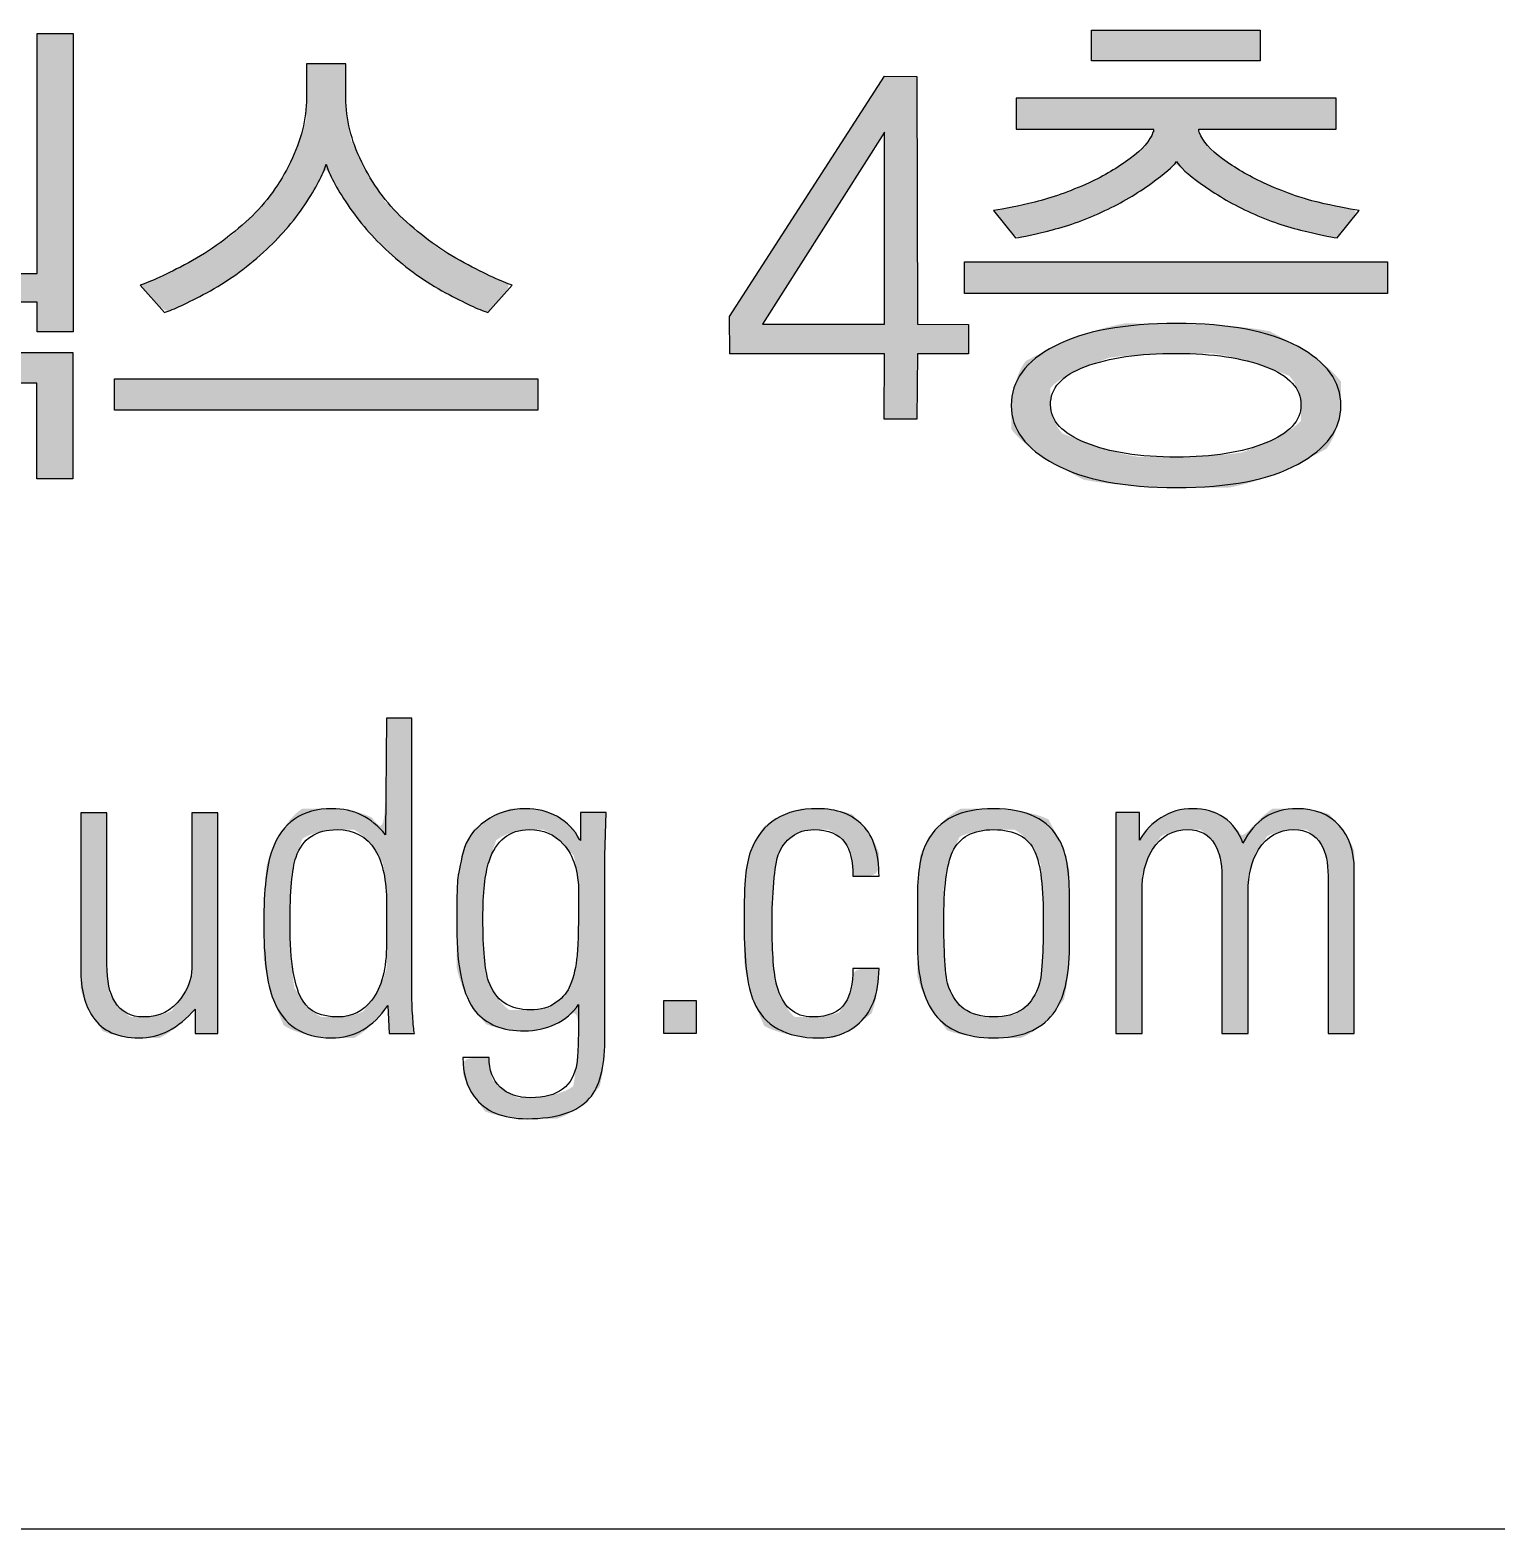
# Model space of a CAD drawing. Header units: millimetres. Extents: x 75184266 to 76346726, y -35850126 to -33679385.
# Drawn here: x 75643591 to 75648938, y -35548337 to -35542870 of the extents above; entities that cross this region are included whole.
import ezdxf

# ---------------------------------------------------------------- set-up
doc = ezdxf.new("R2010")
doc.units = ezdxf.units.MM
doc.header["$LTSCALE"] = 50
doc.header["$MEASUREMENT"] = 0
doc.layers.add('AZ-LINE', color=3, linetype='CONTINUOUS')
doc.layers.add('AZ-TEX2', color=6, linetype='CONTINUOUS')

# ---------------------------------------------------------------- blocks, each defined once
blk = doc.blocks.new('바탕폼')
at = {"layer": 'AZ-TEX2'}
h = blk.add_hatch(color=256, dxfattribs=at)
h.dxf.hatch_style = 2
edge = h.paths.add_edge_path()
edge.add_spline(control_points=[(799.966, 494.97), (799.966, 494.97), (799.966, 494.97), (800.224, 494.992), (800.482, 495.014), (800.648, 495.034), (800.726, 495.051), (800.726, 495.051), (800.726, 494.822), (800.726, 494.822), (800.611, 494.802), (800.429, 494.782), (800.18, 494.761), (799.931, 494.74), (799.685, 494.73), (799.444, 494.73), (799.444, 494.73), (799.444, 494.101), (799.444, 494.101), (799.444, 494.101), (799.184, 494.101), (799.184, 494.101), (799.184, 494.101), (799.184, 494.726), (799.184, 494.726), (799.184, 494.726), (798.381, 494.726), (798.381, 494.726), (798.381, 494.726), (798.381, 494.948), (798.381, 494.948), (798.381, 494.948), (799.567, 494.952), (799.567, 494.952), (799.747, 494.956), (799.966, 494.97)], knot_values=[0, 0, 0, 0, 0.00005, 0.0001, 1, 1, 1, 2, 2, 2, 3, 3, 3, 4, 4, 4, 5, 5, 5, 6, 6, 6, 7, 7, 7, 8, 8, 8, 9, 9, 9, 10, 10, 10, 11, 11, 11, 11], degree=3, periodic=0)
edge = h.paths.add_edge_path()
edge.add_spline(control_points=[(800.228, 495.453), (800.228, 495.453), (800.228, 495.453), (800.083, 495.339), (799.938, 495.226), (799.738, 495.17), (799.483, 495.17), (799.228, 495.17), (799.028, 495.226), (798.883, 495.339), (798.737, 495.453), (798.665, 495.584), (798.665, 495.735), (798.665, 495.88), (798.737, 496.011), (798.883, 496.127), (799.028, 496.242), (799.228, 496.3), (799.483, 496.3), (799.738, 496.3), (799.938, 496.243), (800.083, 496.129), (800.228, 496.014), (800.301, 495.883), (800.301, 495.735), (800.301, 495.584), (800.228, 495.453)], knot_values=[0, 0, 0, 0, 0.00005, 0.0001, 1, 1, 1, 2, 2, 2, 3, 3, 3, 4, 4, 4, 5, 5, 5, 6, 6, 6, 7, 7, 7, 8, 8, 8, 8], degree=3, periodic=0)
h.paths.add_polyline_path([(800.845, 493.022), (800.845, 493.721), (798.865, 493.721), (798.865, 493.946), (801.108, 493.946), (801.108, 493.022)])
edge = h.paths.add_edge_path()
edge.add_spline(control_points=[(798.964, 495.582), (798.964, 495.582), (798.964, 495.582), (799.056, 495.506), (799.149, 495.43), (799.291, 495.391), (799.483, 495.391), (799.672, 495.391), (799.813, 495.43), (799.906, 495.506), (799.999, 495.582), (800.045, 495.659), (800.045, 495.735), (800.045, 495.811), (800, 495.889), (799.91, 495.966), (799.82, 496.043), (799.677, 496.082), (799.483, 496.082), (799.291, 496.082), (799.149, 496.043), (799.056, 495.966), (798.964, 495.889), (798.918, 495.811), (798.918, 495.735), (798.918, 495.659), (798.964, 495.582)], knot_values=[0, 0, 0, 0, 0.00005, 0.0001, 1, 1, 1, 2, 2, 2, 3, 3, 3, 4, 4, 4, 5, 5, 5, 6, 6, 6, 7, 7, 7, 8, 8, 8, 8], degree=3, periodic=0)
h.paths.add_polyline_path([(800.849, 494.097), (800.849, 494.312), (800.02, 494.312), (800.02, 494.523), (800.849, 494.523), (800.849, 496.275), (801.112, 496.275), (801.112, 494.097)])
h = blk.add_hatch(color=256, dxfattribs=at)
h.dxf.hatch_style = 2
h.paths.add_polyline_path([(807.622, 494.375), (807.622, 494.608), (810.711, 494.608), (810.711, 494.375)])
edge = h.paths.add_edge_path()
edge.add_spline(control_points=[(808.977, 495.492), (808.977, 495.492), (808.977, 495.492), (808.998, 495.554), (809.001, 495.554), (809.001, 495.558), (809.001, 495.565), (809.001, 495.573), (809.002, 495.576), (809.005, 495.576), (809.005, 495.576), (807.998, 495.576), (807.998, 495.576), (807.998, 495.576), (807.998, 495.802), (807.998, 495.802), (807.998, 495.802), (810.336, 495.802), (810.336, 495.802), (810.336, 495.802), (810.336, 495.576), (810.336, 495.576), (810.336, 495.576), (809.332, 495.576), (809.332, 495.576), (809.332, 495.573), (809.333, 495.569), (809.333, 495.563), (809.334, 495.557), (809.336, 495.553), (809.339, 495.55), (809.36, 495.489), (809.415, 495.425), (809.506, 495.36), (809.596, 495.294), (809.695, 495.236), (809.806, 495.184), (809.95, 495.118), (810.084, 495.07), (810.204, 495.042), (810.325, 495.014), (810.424, 494.993), (810.504, 494.981), (810.504, 494.981), (810.343, 494.782), (810.343, 494.782), (810.291, 494.789), (810.202, 494.808), (810.076, 494.839), (809.95, 494.869), (809.821, 494.916), (809.69, 494.977), (809.566, 495.036), (809.453, 495.102), (809.353, 495.175), (809.252, 495.248), (809.191, 495.302), (809.17, 495.339), (809.146, 495.305), (809.084, 495.251), (808.984, 495.179), (808.883, 495.106), (808.771, 495.04), (808.647, 494.981), (808.518, 494.919), (808.39, 494.873), (808.263, 494.841), (808.135, 494.809), (808.046, 494.789), (807.994, 494.782), (807.994, 494.782), (807.833, 494.981), (807.833, 494.981), (807.914, 494.993), (808.016, 495.014), (808.136, 495.044), (808.256, 495.073), (808.388, 495.12), (808.531, 495.184), (808.641, 495.236), (808.741, 495.295), (808.831, 495.362), (808.921, 495.428), (808.977, 495.492)], knot_values=[0, 0, 0, 0, 0.00005, 0.0001, 1, 1, 1, 2, 2, 2, 3, 3, 3, 4, 4, 4, 5, 5, 5, 6, 6, 6, 7, 7, 7, 8, 8, 8, 9, 9, 9, 10, 10, 10, 11, 11, 11, 12, 12, 12, 13, 13, 13, 14, 14, 14, 15, 15, 15, 16, 16, 16, 17, 17, 17, 18, 18, 18, 19, 19, 19, 20, 20, 20, 21, 21, 21, 22, 22, 22, 23, 23, 23, 24, 24, 24, 25, 25, 25, 26, 26, 26, 27, 27, 27, 27], degree=3, periodic=0)
edge = h.paths.add_edge_path()
edge.add_spline(control_points=[(808.492, 493.016), (808.492, 493.016), (808.492, 493.016), (808.28, 493.13), (808.068, 493.243), (807.963, 493.386), (807.963, 493.558), (807.963, 493.738), (808.068, 493.883), (808.28, 493.992), (808.492, 494.102), (808.789, 494.157), (809.17, 494.157), (809.554, 494.157), (809.85, 494.101), (810.058, 493.988), (810.266, 493.876), (810.371, 493.733), (810.371, 493.558), (810.371, 493.386), (810.266, 493.243), (810.058, 493.13), (809.85, 493.016), (809.554, 492.959), (809.17, 492.959), (808.789, 492.959), (808.492, 493.016)], knot_values=[0, 0, 0, 0, 0.00005, 0.0001, 1, 1, 1, 2, 2, 2, 3, 3, 3, 4, 4, 4, 5, 5, 5, 6, 6, 6, 7, 7, 7, 8, 8, 8, 8], degree=3, periodic=0)
edge = h.paths.add_edge_path()
edge.add_spline(control_points=[(808.677, 493.907), (808.677, 493.907), (808.677, 493.907), (808.505, 493.843), (808.332, 493.778), (808.248, 493.685), (808.25, 493.562), (808.25, 493.446), (808.336, 493.354), (808.508, 493.285), (808.68, 493.216), (808.901, 493.181), (809.17, 493.181), (809.435, 493.181), (809.652, 493.216), (809.823, 493.285), (809.994, 493.354), (810.079, 493.446), (810.079, 493.562), (810.079, 493.683), (809.994, 493.775), (809.823, 493.841), (809.652, 493.906), (809.435, 493.939), (809.17, 493.939), (808.898, 493.939), (808.677, 493.907)], knot_values=[0, 0, 0, 0, 0.00005, 0.0001, 1, 1, 1, 2, 2, 2, 3, 3, 3, 4, 4, 4, 5, 5, 5, 6, 6, 6, 7, 7, 7, 8, 8, 8, 8], degree=3, periodic=0)
h.paths.add_polyline_path([(808.549, 496.075), (808.549, 496.3), (809.781, 496.3), (809.781, 496.075)])
h = blk.add_hatch(color=256, dxfattribs=at)
h.dxf.hatch_style = 2
h.paths.add_polyline_path([(801.414, 493.525), (801.414, 493.754), (804.504, 493.754), (804.504, 493.525)])
edge = h.paths.add_edge_path()
edge.add_spline(control_points=[(802.231, 494.459), (802.231, 494.459), (802.231, 494.459), (802.088, 494.382), (801.945, 494.306), (801.843, 494.258), (801.779, 494.238), (801.779, 494.238), (801.6, 494.438), (801.6, 494.438), (801.675, 494.46), (801.792, 494.514), (801.953, 494.6), (802.114, 494.687), (802.261, 494.794), (802.397, 494.922), (802.522, 495.04), (802.622, 495.178), (802.699, 495.336), (802.777, 495.494), (802.815, 495.65), (802.815, 495.805), (802.815, 495.805), (802.815, 496.053), (802.815, 496.053), (802.815, 496.053), (803.103, 496.053), (803.103, 496.053), (803.103, 496.053), (803.103, 495.805), (803.103, 495.805), (803.103, 495.65), (803.141, 495.494), (803.219, 495.336), (803.296, 495.178), (803.396, 495.04), (803.521, 494.922), (803.657, 494.794), (803.805, 494.687), (803.967, 494.6), (804.128, 494.514), (804.245, 494.46), (804.318, 494.438), (804.318, 494.438), (804.139, 494.238), (804.139, 494.238), (804.075, 494.258), (803.973, 494.306), (803.83, 494.382), (803.687, 494.459), (803.549, 494.557), (803.416, 494.678), (803.301, 494.784), (803.201, 494.899), (803.117, 495.023), (803.033, 495.148), (802.98, 495.247), (802.959, 495.321), (802.938, 495.247), (802.886, 495.148), (802.803, 495.023), (802.719, 494.899), (802.619, 494.784), (802.502, 494.678), (802.369, 494.557), (802.231, 494.459)], knot_values=[0, 0, 0, 0, 0.00005, 0.0001, 1, 1, 1, 2, 2, 2, 3, 3, 3, 4, 4, 4, 5, 5, 5, 6, 6, 6, 7, 7, 7, 8, 8, 8, 9, 9, 9, 10, 10, 10, 11, 11, 11, 12, 12, 12, 13, 13, 13, 14, 14, 14, 15, 15, 15, 16, 16, 16, 17, 17, 17, 18, 18, 18, 19, 19, 19, 20, 20, 20, 21, 21, 21, 21], degree=3, periodic=0)
h = blk.add_hatch(color=256, dxfattribs=at)
h.dxf.hatch_style = 2
h.paths.add_polyline_path([(807.278, 493.935), (807.274, 493.458), (807.035, 493.458), (807.038, 493.935), (805.908, 493.935), (805.905, 494.209), (807.038, 495.964), (807.274, 495.96), (807.278, 494.153), (807.65, 494.15), (807.65, 493.935)])
h.paths.add_polyline_path([(807.038, 495.554), (806.147, 494.153), (807.038, 494.153)])
h = blk.add_hatch(color=256, dxfattribs=at)
h.dxf.hatch_style = 2
edge = h.paths.add_edge_path()
edge.add_spline(control_points=[(803.599, 488.999), (803.599, 488.999), (803.599, 488.999), (803.604, 488.972), (803.604, 488.972), (803.419, 488.972), (803.419, 488.972), (803.419, 488.972), (803.409, 489.176), (803.409, 489.176), (803.303, 489.018), (803.165, 488.94), (802.995, 488.94), (802.788, 488.94), (802.648, 489.032), (802.574, 489.217), (802.527, 489.334), (802.503, 489.522), (802.503, 489.779), (802.503, 490.023), (802.524, 490.201), (802.564, 490.312), (802.637, 490.513), (802.783, 490.614), (803.001, 490.614), (803.16, 490.614), (803.29, 490.551), (803.393, 490.423), (803.393, 490.423), (803.4, 491.275), (803.4, 491.275), (803.4, 491.275), (803.585, 491.275), (803.585, 491.275), (803.585, 491.275), (803.585, 489.291), (803.585, 489.291), (803.585, 489.221), (803.587, 489.157), (803.591, 489.099), (803.595, 489.042), (803.599, 488.999)], knot_values=[0, 0, 0, 0, 0.00005, 0.0001, 1, 1, 1, 2, 2, 2, 3, 3, 3, 4, 4, 4, 5, 5, 5, 6, 6, 6, 7, 7, 7, 8, 8, 8, 9, 9, 9, 10, 10, 10, 11, 11, 11, 12, 12, 12, 13, 13, 13, 13], degree=3, periodic=0)
edge = h.paths.add_edge_path()
edge.add_spline(control_points=[(803.372, 490.222), (803.372, 490.222), (803.372, 490.222), (803.317, 490.312), (803.255, 490.411), (803.162, 490.461), (803.039, 490.461), (802.886, 490.461), (802.786, 490.395), (802.739, 490.26), (802.71, 490.173), (802.695, 490.011), (802.695, 489.772), (802.695, 489.494), (802.727, 489.305), (802.79, 489.208), (802.839, 489.131), (802.924, 489.093), (803.045, 489.093), (803.148, 489.093), (803.229, 489.133), (803.291, 489.214), (803.364, 489.307), (803.4, 489.447), (803.4, 489.632), (803.4, 489.632), (803.4, 489.919), (803.4, 489.919), (803.4, 490.091), (803.372, 490.222)], knot_values=[0, 0, 0, 0, 0.00005, 0.0001, 1, 1, 1, 2, 2, 2, 3, 3, 3, 4, 4, 4, 5, 5, 5, 6, 6, 6, 7, 7, 7, 8, 8, 8, 9, 9, 9, 9], degree=3, periodic=0)
h = blk.add_hatch(color=256, dxfattribs=at)
h.dxf.hatch_style = 2
edge = h.paths.add_edge_path()
edge.add_spline(control_points=[(802.168, 490.583), (802.168, 490.583), (802.168, 490.583), (802.168, 490.583), (802.168, 490.583), (802.168, 488.972), (802.168, 488.972), (802.168, 488.972), (802.002, 488.972), (802.002, 488.972), (802.002, 488.972), (802.002, 489.15), (802.002, 489.15), (801.881, 489.01), (801.744, 488.94), (801.591, 488.94), (801.438, 488.94), (801.326, 488.991), (801.256, 489.093), (801.196, 489.178), (801.167, 489.295), (801.167, 489.444), (801.167, 489.444), (801.167, 490.583), (801.167, 490.583), (801.167, 490.583), (801.358, 490.583), (801.358, 490.583), (801.358, 490.583), (801.358, 489.476), (801.358, 489.476), (801.358, 489.356), (801.377, 489.266), (801.415, 489.205), (801.462, 489.13), (801.532, 489.093), (801.626, 489.093), (801.741, 489.093), (801.831, 489.138), (801.897, 489.227), (801.95, 489.299), (801.977, 489.372), (801.977, 489.447), (801.977, 489.447), (801.977, 490.583), (801.977, 490.583), (801.977, 490.583), (802.168, 490.583)], knot_values=[0, 0, 0, 0, 0.00005, 0.0001, 1, 1, 1, 2, 2, 2, 3, 3, 3, 4, 4, 4, 5, 5, 5, 6, 6, 6, 7, 7, 7, 8, 8, 8, 9, 9, 9, 10, 10, 10, 11, 11, 11, 12, 12, 12, 13, 13, 13, 14, 14, 14, 15, 15, 15, 15], degree=3, periodic=0)
h = blk.add_hatch(color=256, dxfattribs=at)
h.dxf.hatch_style = 2
edge = h.paths.add_edge_path()
edge.add_spline(control_points=[(804.176, 488.633), (804.176, 488.633), (804.176, 488.633), (804.23, 488.581), (804.285, 488.529), (804.358, 488.503), (804.452, 488.503), (804.652, 488.503), (804.764, 488.587), (804.79, 488.755), (804.798, 488.812), (804.803, 488.956), (804.803, 489.185), (804.761, 489.122), (804.704, 489.073), (804.632, 489.04), (804.561, 489.007), (804.486, 488.991), (804.407, 488.991), (804.248, 488.991), (804.129, 489.039), (804.05, 489.134), (803.959, 489.245), (803.913, 489.449), (803.913, 489.747), (803.913, 489.932), (803.915, 490.047), (803.919, 490.091), (803.924, 490.136), (803.937, 490.204), (803.959, 490.296), (803.982, 490.387), (804.036, 490.463), (804.122, 490.523), (804.208, 490.584), (804.305, 490.614), (804.414, 490.614), (804.499, 490.614), (804.577, 490.595), (804.648, 490.556), (804.719, 490.516), (804.773, 490.46), (804.81, 490.388), (804.81, 490.388), (804.816, 490.382), (804.816, 490.382), (804.816, 490.382), (804.816, 490.586), (804.816, 490.586), (804.816, 490.586), (805.004, 490.586), (805.004, 490.586), (805.004, 490.586), (804.994, 490.27), (804.994, 490.27), (804.994, 490.27), (804.994, 488.914), (804.994, 488.914), (804.994, 488.723), (804.957, 488.585), (804.883, 488.499), (804.795, 488.4), (804.644, 488.35), (804.426, 488.35), (804.248, 488.35), (804.119, 488.404), (804.041, 488.512), (803.985, 488.587), (803.958, 488.681), (803.958, 488.796), (803.958, 488.796), (804.149, 488.796), (804.149, 488.796), (804.149, 488.705), (804.176, 488.633)], knot_values=[0, 0, 0, 0, 0.00005, 0.0001, 1, 1, 1, 2, 2, 2, 3, 3, 3, 4, 4, 4, 5, 5, 5, 6, 6, 6, 7, 7, 7, 8, 8, 8, 9, 9, 9, 10, 10, 10, 11, 11, 11, 12, 12, 12, 13, 13, 13, 14, 14, 14, 15, 15, 15, 16, 16, 16, 17, 17, 17, 18, 18, 18, 19, 19, 19, 20, 20, 20, 21, 21, 21, 22, 22, 22, 23, 23, 23, 24, 24, 24, 24], degree=3, periodic=0)
edge = h.paths.add_edge_path()
edge.add_spline(control_points=[(804.725, 489.279), (804.725, 489.279), (804.725, 489.279), (804.742, 489.326), (804.768, 489.39), (804.784, 489.461), (804.792, 489.541), (804.799, 489.621), (804.803, 489.772), (804.803, 489.996), (804.803, 490.153), (804.766, 490.273), (804.691, 490.356), (804.628, 490.426), (804.545, 490.461), (804.442, 490.461), (804.298, 490.461), (804.2, 490.383), (804.149, 490.229), (804.119, 490.137), (804.104, 489.999), (804.104, 489.814), (804.104, 489.588), (804.118, 489.435), (804.146, 489.354), (804.195, 489.214), (804.297, 489.144), (804.452, 489.144), (804.527, 489.144), (804.589, 489.162), (804.64, 489.2), (804.691, 489.237), (804.725, 489.279)], knot_values=[0, 0, 0, 0, 0.00005, 0.0001, 1, 1, 1, 2, 2, 2, 3, 3, 3, 4, 4, 4, 5, 5, 5, 6, 6, 6, 7, 7, 7, 8, 8, 8, 9, 9, 9, 10, 10, 10, 10], degree=3, periodic=0)
h = blk.add_hatch(color=256, dxfattribs=at)
h.dxf.hatch_style = 2
edge = h.paths.add_edge_path()
edge.add_spline(control_points=[(806.228, 489.408), (806.228, 489.408), (806.228, 489.408), (806.251, 489.322), (806.293, 489.169), (806.381, 489.093), (806.512, 489.093), (806.627, 489.093), (806.707, 489.127), (806.751, 489.195), (806.788, 489.25), (806.806, 489.334), (806.806, 489.447), (806.806, 489.447), (806.997, 489.447), (806.997, 489.447), (806.997, 489.258), (806.943, 489.119), (806.834, 489.032), (806.758, 488.971), (806.665, 488.94), (806.557, 488.94), (806.317, 488.94), (806.158, 489.028), (806.082, 489.205), (806.035, 489.313), (806.012, 489.501), (806.012, 489.769), (806.012, 489.937), (806.015, 490.054), (806.021, 490.12), (806.028, 490.186), (806.04, 490.247), (806.059, 490.302), (806.1, 490.41), (806.162, 490.489), (806.245, 490.539), (806.328, 490.59), (806.429, 490.614), (806.546, 490.614), (806.689, 490.614), (806.8, 490.573), (806.879, 490.492), (806.958, 490.41), (806.997, 490.286), (806.997, 490.12), (806.997, 490.12), (806.806, 490.12), (806.806, 490.12), (806.806, 490.23), (806.787, 490.312), (806.748, 490.366), (806.703, 490.429), (806.627, 490.461), (806.521, 490.461), (806.461, 490.461), (806.408, 490.445), (806.362, 490.412), (806.316, 490.379), (806.282, 490.334), (806.261, 490.276), (806.248, 490.24), (806.237, 490.173), (806.228, 490.075), (806.22, 489.977), (806.216, 489.875), (806.216, 489.769), (806.216, 489.556), (806.228, 489.408)], knot_values=[0, 0, 0, 0, 0.00005, 0.0001, 1, 1, 1, 2, 2, 2, 3, 3, 3, 4, 4, 4, 5, 5, 5, 6, 6, 6, 7, 7, 7, 8, 8, 8, 9, 9, 9, 10, 10, 10, 11, 11, 11, 12, 12, 12, 13, 13, 13, 14, 14, 14, 15, 15, 15, 16, 16, 16, 17, 17, 17, 18, 18, 18, 19, 19, 19, 20, 20, 20, 21, 21, 21, 22, 22, 22, 22], degree=3, periodic=0)
h = blk.add_hatch(color=256, dxfattribs=at)
h.dxf.hatch_style = 2
edge = h.paths.add_edge_path()
edge.add_spline(control_points=[(808.235, 490.536), (808.235, 490.536), (808.235, 490.536), (808.318, 490.378), (808.365, 490.291), (808.388, 490.16), (808.388, 489.986), (808.388, 489.986), (808.388, 489.603), (808.388, 489.603), (808.388, 489.384), (808.348, 489.221), (808.268, 489.115), (808.178, 488.998), (808.033, 488.94), (807.834, 488.94), (807.635, 488.94), (807.494, 488.996), (807.408, 489.109), (807.322, 489.221), (807.278, 489.386), (807.278, 489.603), (807.278, 489.603), (807.278, 489.986), (807.278, 489.986), (807.278, 490.158), (807.302, 490.288), (807.349, 490.375), (807.434, 490.535), (807.595, 490.614), (807.834, 490.614), (808.074, 490.614), (808.235, 490.536)], knot_values=[0, 0, 0, 0, 0.00005, 0.0001, 1, 1, 1, 2, 2, 2, 3, 3, 3, 4, 4, 4, 5, 5, 5, 6, 6, 6, 7, 7, 7, 8, 8, 8, 9, 9, 9, 10, 10, 10, 10], degree=3, periodic=0)
edge = h.paths.add_edge_path()
edge.add_spline(control_points=[(807.493, 489.343), (807.493, 489.343), (807.493, 489.343), (807.508, 489.307), (807.538, 489.234), (807.574, 489.183), (807.617, 489.153), (807.674, 489.113), (807.746, 489.093), (807.834, 489.093), (807.921, 489.093), (807.992, 489.112), (808.047, 489.15), (808.09, 489.18), (808.127, 489.232), (808.159, 489.307), (808.174, 489.343), (808.184, 489.407), (808.189, 489.499), (808.194, 489.592), (808.197, 489.685), (808.197, 489.779), (808.197, 490.038), (808.177, 490.211), (808.136, 490.299), (808.087, 490.407), (807.986, 490.461), (807.834, 490.461), (807.684, 490.461), (807.585, 490.407), (807.534, 490.299), (807.491, 490.207), (807.47, 490.034), (807.47, 489.779), (807.47, 489.694), (807.473, 489.603), (807.478, 489.506), (807.483, 489.409), (807.493, 489.343)], knot_values=[0, 0, 0, 0, 0.00005, 0.0001, 1, 1, 1, 2, 2, 2, 3, 3, 3, 4, 4, 4, 5, 5, 5, 6, 6, 6, 7, 7, 7, 8, 8, 8, 9, 9, 9, 10, 10, 10, 11, 11, 11, 12, 12, 12, 12], degree=3, periodic=0)
h = blk.add_hatch(color=256, dxfattribs=at)
h.dxf.hatch_style = 2
edge = h.paths.add_edge_path()
edge.add_spline(control_points=[(810.468, 490.303), (810.468, 490.303), (810.468, 490.303), (810.468, 490.171), (810.468, 490.171), (810.468, 488.972), (810.468, 488.972), (810.468, 488.972), (810.277, 488.972), (810.277, 488.972), (810.277, 488.972), (810.277, 490.123), (810.277, 490.123), (810.277, 490.219), (810.26, 490.296), (810.226, 490.353), (810.183, 490.425), (810.117, 490.461), (810.028, 490.461), (809.917, 490.461), (809.831, 490.412), (809.769, 490.315), (809.718, 490.232), (809.693, 490.13), (809.693, 490.008), (809.693, 490.008), (809.693, 488.972), (809.693, 488.972), (809.693, 488.972), (809.502, 488.972), (809.502, 488.972), (809.502, 488.972), (809.502, 490.123), (809.502, 490.123), (809.502, 490.219), (809.484, 490.296), (809.45, 490.353), (809.408, 490.425), (809.342, 490.461), (809.253, 490.461), (809.142, 490.461), (809.056, 490.412), (808.994, 490.315), (808.943, 490.232), (808.918, 490.13), (808.918, 490.008), (808.918, 490.008), (808.918, 488.972), (808.918, 488.972), (808.918, 488.972), (808.727, 488.972), (808.727, 488.972), (808.727, 488.972), (808.727, 490.586), (808.727, 490.586), (808.727, 490.586), (808.899, 490.586), (808.899, 490.586), (808.899, 490.586), (808.899, 490.385), (808.899, 490.385), (808.943, 490.455), (808.995, 490.509), (809.055, 490.547), (809.125, 490.592), (809.203, 490.614), (809.288, 490.614), (809.375, 490.614), (809.451, 490.593), (809.516, 490.549), (809.581, 490.505), (809.627, 490.443), (809.655, 490.362), (809.74, 490.53), (809.871, 490.614), (810.05, 490.614), (810.182, 490.614), (810.285, 490.573), (810.358, 490.492), (810.431, 490.41), (810.468, 490.303)], knot_values=[0, 0, 0, 0, 0.00005, 0.0001, 1, 1, 1, 2, 2, 2, 3, 3, 3, 4, 4, 4, 5, 5, 5, 6, 6, 6, 7, 7, 7, 8, 8, 8, 9, 9, 9, 10, 10, 10, 11, 11, 11, 12, 12, 12, 13, 13, 13, 14, 14, 14, 15, 15, 15, 16, 16, 16, 17, 17, 17, 18, 18, 18, 19, 19, 19, 20, 20, 20, 21, 21, 21, 22, 22, 22, 23, 23, 23, 24, 24, 24, 25, 25, 25, 26, 26, 26, 26], degree=3, periodic=0)
h = blk.add_hatch(color=256, dxfattribs=at)
h.dxf.hatch_style = 2
h.paths.add_polyline_path([(805.425, 488.972), (805.425, 489.214), (805.661, 489.214), (805.661, 488.972)])
at = {"layer": 'AZ-LINE'}
blk.add_line((741, 485.354), (821, 485.354), dxfattribs=at)
at = {"layer": 'AZ-TEX2'}
for points in [[(800.849, 494.097), (800.849, 494.312), (800.02, 494.312), (800.02, 494.523), (800.849, 494.523), (800.849, 496.275), (801.112, 496.275), (801.112, 494.097), (800.849, 494.097)], [(808.549, 496.075), (808.549, 496.3), (809.781, 496.3), (809.781, 496.075), (808.549, 496.075)], [(807.278, 493.935), (807.274, 493.458), (807.035, 493.458), (807.038, 493.935), (805.908, 493.935), (805.905, 494.209), (807.038, 495.964), (807.274, 495.96), (807.278, 494.153), (807.65, 494.15), (807.65, 493.935), (807.278, 493.935)], [(807.038, 495.554), (806.147, 494.153), (807.038, 494.153), (807.038, 495.554)], [(807.622, 494.375), (807.622, 494.608), (810.711, 494.608), (810.711, 494.375), (807.622, 494.375)], [(800.845, 493.022), (800.845, 493.721), (798.865, 493.721), (798.865, 493.946), (801.108, 493.946), (801.108, 493.022), (800.845, 493.022)], [(801.414, 493.525), (801.414, 493.754), (804.504, 493.754), (804.504, 493.525), (801.414, 493.525)], [(805.425, 488.972), (805.425, 489.214), (805.661, 489.214), (805.661, 488.972), (805.425, 488.972)]]:
    blk.add_lwpolyline(points, dxfattribs=at)
for points, knots in [([(804.139, 494.238), (804.075, 494.258), (803.973, 494.306), (803.83, 494.382), (803.687, 494.459), (803.549, 494.557), (803.416, 494.678), (803.301, 494.784), (803.201, 494.899), (803.117, 495.023), (803.033, 495.148), (802.98, 495.247), (802.959, 495.321), (802.938, 495.247), (802.886, 495.148), (802.803, 495.023), (802.719, 494.899), (802.619, 494.784), (802.502, 494.678), (802.369, 494.557), (802.231, 494.459), (802.088, 494.382), (801.945, 494.306), (801.843, 494.258), (801.779, 494.238), (801.779, 494.238), (801.6, 494.438), (801.6, 494.438), (801.675, 494.46), (801.792, 494.514), (801.953, 494.6), (802.114, 494.687), (802.261, 494.794), (802.397, 494.922), (802.522, 495.04), (802.622, 495.178), (802.699, 495.336), (802.777, 495.494), (802.815, 495.65), (802.815, 495.805), (802.815, 495.805), (802.815, 496.053), (802.815, 496.053), (802.815, 496.053), (803.103, 496.053), (803.103, 496.053), (803.103, 496.053), (803.103, 495.805), (803.103, 495.805), (803.103, 495.65), (803.141, 495.494), (803.219, 495.336), (803.296, 495.178), (803.396, 495.04), (803.521, 494.922), (803.657, 494.794), (803.805, 494.687), (803.967, 494.6), (804.128, 494.514), (804.245, 494.46), (804.318, 494.438), (804.318, 494.438), (804.139, 494.238), (804.139, 494.238)], [0, 0, 0, 0, 1, 1, 1, 2, 2, 2, 3, 3, 3, 4, 4, 4, 5, 5, 5, 6, 6, 6, 7, 7, 7, 8, 8, 8, 9, 9, 9, 10, 10, 10, 11, 11, 11, 12, 12, 12, 13, 13, 13, 14, 14, 14, 15, 15, 15, 16, 16, 16, 17, 17, 17, 18, 18, 18, 19, 19, 19, 20, 20, 20, 21, 21, 21, 21]), ([(810.343, 494.782), (810.291, 494.789), (810.202, 494.808), (810.076, 494.839), (809.95, 494.869), (809.821, 494.916), (809.69, 494.977), (809.566, 495.036), (809.453, 495.102), (809.353, 495.175), (809.252, 495.248), (809.191, 495.302), (809.17, 495.339), (809.146, 495.305), (809.084, 495.251), (808.984, 495.179), (808.883, 495.106), (808.771, 495.04), (808.647, 494.981), (808.518, 494.919), (808.39, 494.873), (808.263, 494.841), (808.135, 494.809), (808.046, 494.789), (807.994, 494.782), (807.994, 494.782), (807.833, 494.981), (807.833, 494.981), (807.914, 494.993), (808.016, 495.014), (808.136, 495.044), (808.256, 495.073), (808.388, 495.12), (808.531, 495.184), (808.641, 495.236), (808.741, 495.295), (808.831, 495.362), (808.921, 495.428), (808.977, 495.492), (808.998, 495.554), (809.001, 495.554), (809.001, 495.558), (809.001, 495.565), (809.001, 495.573), (809.002, 495.576), (809.005, 495.576), (809.005, 495.576), (807.998, 495.576), (807.998, 495.576), (807.998, 495.576), (807.998, 495.802), (807.998, 495.802), (807.998, 495.802), (810.336, 495.802), (810.336, 495.802), (810.336, 495.802), (810.336, 495.576), (810.336, 495.576), (810.336, 495.576), (809.332, 495.576), (809.332, 495.576), (809.332, 495.573), (809.333, 495.569), (809.333, 495.563), (809.334, 495.557), (809.336, 495.553), (809.339, 495.55), (809.36, 495.489), (809.415, 495.425), (809.506, 495.36), (809.596, 495.294), (809.695, 495.236), (809.806, 495.184), (809.95, 495.118), (810.084, 495.07), (810.204, 495.042), (810.325, 495.014), (810.424, 494.993), (810.504, 494.981), (810.504, 494.981), (810.343, 494.782), (810.343, 494.782)], [0, 0, 0, 0, 1, 1, 1, 2, 2, 2, 3, 3, 3, 4, 4, 4, 5, 5, 5, 6, 6, 6, 7, 7, 7, 8, 8, 8, 9, 9, 9, 10, 10, 10, 11, 11, 11, 12, 12, 12, 13, 13, 13, 14, 14, 14, 15, 15, 15, 16, 16, 16, 17, 17, 17, 18, 18, 18, 19, 19, 19, 20, 20, 20, 21, 21, 21, 22, 22, 22, 23, 23, 23, 24, 24, 24, 25, 25, 25, 26, 26, 26, 27, 27, 27, 27]), ([(810.058, 493.13), (809.85, 493.016), (809.554, 492.959), (809.17, 492.959), (808.789, 492.959), (808.492, 493.016), (808.28, 493.13), (808.068, 493.243), (807.963, 493.386), (807.963, 493.558), (807.963, 493.738), (808.068, 493.883), (808.28, 493.992), (808.492, 494.102), (808.789, 494.157), (809.17, 494.157), (809.554, 494.157), (809.85, 494.101), (810.058, 493.988), (810.266, 493.876), (810.371, 493.733), (810.371, 493.558), (810.371, 493.386), (810.266, 493.243), (810.058, 493.13)], [0, 0, 0, 0, 1, 1, 1, 2, 2, 2, 3, 3, 3, 4, 4, 4, 5, 5, 5, 6, 6, 6, 7, 7, 7, 8, 8, 8, 8]), ([(809.823, 493.841), (809.652, 493.906), (809.435, 493.939), (809.17, 493.939), (808.898, 493.939), (808.677, 493.907), (808.505, 493.843), (808.332, 493.778), (808.248, 493.685), (808.25, 493.562), (808.25, 493.446), (808.336, 493.354), (808.508, 493.285), (808.68, 493.216), (808.901, 493.181), (809.17, 493.181), (809.435, 493.181), (809.652, 493.216), (809.823, 493.285), (809.994, 493.354), (810.079, 493.446), (810.079, 493.562), (810.079, 493.683), (809.994, 493.775), (809.823, 493.841)], [0, 0, 0, 0, 1, 1, 1, 2, 2, 2, 3, 3, 3, 4, 4, 4, 5, 5, 5, 6, 6, 6, 7, 7, 7, 8, 8, 8, 8]), ([(803.419, 488.972), (803.419, 488.972), (803.409, 489.176), (803.409, 489.176), (803.303, 489.018), (803.165, 488.94), (802.995, 488.94), (802.788, 488.94), (802.648, 489.032), (802.574, 489.217), (802.527, 489.334), (802.503, 489.522), (802.503, 489.779), (802.503, 490.023), (802.524, 490.201), (802.564, 490.312), (802.637, 490.513), (802.783, 490.614), (803.001, 490.614), (803.16, 490.614), (803.29, 490.551), (803.393, 490.423), (803.393, 490.423), (803.4, 491.275), (803.4, 491.275), (803.4, 491.275), (803.585, 491.275), (803.585, 491.275), (803.585, 491.275), (803.585, 489.291), (803.585, 489.291), (803.585, 489.221), (803.587, 489.157), (803.591, 489.099), (803.595, 489.042), (803.599, 488.999), (803.604, 488.972), (803.604, 488.972), (803.419, 488.972), (803.419, 488.972)], [0, 0, 0, 0, 1, 1, 1, 2, 2, 2, 3, 3, 3, 4, 4, 4, 5, 5, 5, 6, 6, 6, 7, 7, 7, 8, 8, 8, 9, 9, 9, 10, 10, 10, 11, 11, 11, 12, 12, 12, 13, 13, 13, 13]), ([(801.977, 490.583), (801.977, 490.583), (802.168, 490.583), (802.168, 490.583), (802.168, 490.583), (802.168, 488.972), (802.168, 488.972), (802.168, 488.972), (802.002, 488.972), (802.002, 488.972), (802.002, 488.972), (802.002, 489.15), (802.002, 489.15), (801.881, 489.01), (801.744, 488.94), (801.591, 488.94), (801.438, 488.94), (801.326, 488.991), (801.256, 489.093), (801.196, 489.178), (801.167, 489.295), (801.167, 489.444), (801.167, 489.444), (801.167, 490.583), (801.167, 490.583), (801.167, 490.583), (801.358, 490.583), (801.358, 490.583), (801.358, 490.583), (801.358, 489.476), (801.358, 489.476), (801.358, 489.356), (801.377, 489.266), (801.415, 489.205), (801.462, 489.13), (801.532, 489.093), (801.626, 489.093), (801.741, 489.093), (801.831, 489.138), (801.897, 489.227), (801.95, 489.299), (801.977, 489.372), (801.977, 489.447), (801.977, 489.447), (801.977, 490.583), (801.977, 490.583)], [0, 0, 0, 0, 1, 1, 1, 2, 2, 2, 3, 3, 3, 4, 4, 4, 5, 5, 5, 6, 6, 6, 7, 7, 7, 8, 8, 8, 9, 9, 9, 10, 10, 10, 11, 11, 11, 12, 12, 12, 13, 13, 13, 14, 14, 14, 15, 15, 15, 15]), ([(804.816, 490.382), (804.816, 490.382), (804.816, 490.586), (804.816, 490.586), (804.816, 490.586), (805.004, 490.586), (805.004, 490.586), (805.004, 490.586), (804.994, 490.27), (804.994, 490.27), (804.994, 490.27), (804.994, 488.914), (804.994, 488.914), (804.994, 488.723), (804.957, 488.585), (804.883, 488.499), (804.795, 488.4), (804.644, 488.35), (804.426, 488.35), (804.248, 488.35), (804.119, 488.404), (804.041, 488.512), (803.985, 488.587), (803.958, 488.681), (803.958, 488.796), (803.958, 488.796), (804.149, 488.796), (804.149, 488.796), (804.149, 488.705), (804.176, 488.633), (804.23, 488.581), (804.285, 488.529), (804.358, 488.503), (804.452, 488.503), (804.652, 488.503), (804.764, 488.587), (804.79, 488.755), (804.798, 488.812), (804.803, 488.956), (804.803, 489.185), (804.761, 489.122), (804.704, 489.073), (804.632, 489.04), (804.561, 489.007), (804.486, 488.991), (804.407, 488.991), (804.248, 488.991), (804.129, 489.039), (804.05, 489.134), (803.959, 489.245), (803.913, 489.449), (803.913, 489.747), (803.913, 489.932), (803.915, 490.047), (803.919, 490.091), (803.924, 490.136), (803.937, 490.204), (803.959, 490.296), (803.982, 490.387), (804.036, 490.463), (804.122, 490.523), (804.208, 490.584), (804.305, 490.614), (804.414, 490.614), (804.499, 490.614), (804.577, 490.595), (804.648, 490.556), (804.719, 490.516), (804.773, 490.46), (804.81, 490.388), (804.81, 490.388), (804.816, 490.382), (804.816, 490.382)], [0, 0, 0, 0, 1, 1, 1, 2, 2, 2, 3, 3, 3, 4, 4, 4, 5, 5, 5, 6, 6, 6, 7, 7, 7, 8, 8, 8, 9, 9, 9, 10, 10, 10, 11, 11, 11, 12, 12, 12, 13, 13, 13, 14, 14, 14, 15, 15, 15, 16, 16, 16, 17, 17, 17, 18, 18, 18, 19, 19, 19, 20, 20, 20, 21, 21, 21, 22, 22, 22, 23, 23, 23, 24, 24, 24, 24]), ([(806.997, 490.12), (806.997, 490.12), (806.806, 490.12), (806.806, 490.12), (806.806, 490.23), (806.787, 490.312), (806.748, 490.366), (806.703, 490.429), (806.627, 490.461), (806.521, 490.461), (806.461, 490.461), (806.408, 490.445), (806.362, 490.412), (806.316, 490.379), (806.282, 490.334), (806.261, 490.276), (806.248, 490.24), (806.237, 490.173), (806.228, 490.075), (806.22, 489.977), (806.216, 489.875), (806.216, 489.769), (806.216, 489.556), (806.228, 489.408), (806.251, 489.322), (806.293, 489.169), (806.381, 489.093), (806.512, 489.093), (806.627, 489.093), (806.707, 489.127), (806.751, 489.195), (806.788, 489.25), (806.806, 489.334), (806.806, 489.447), (806.806, 489.447), (806.997, 489.447), (806.997, 489.447), (806.997, 489.258), (806.943, 489.119), (806.834, 489.032), (806.758, 488.971), (806.665, 488.94), (806.557, 488.94), (806.317, 488.94), (806.158, 489.028), (806.082, 489.205), (806.035, 489.313), (806.012, 489.501), (806.012, 489.769), (806.012, 489.937), (806.015, 490.054), (806.021, 490.12), (806.028, 490.186), (806.04, 490.247), (806.059, 490.302), (806.1, 490.41), (806.162, 490.489), (806.245, 490.539), (806.328, 490.59), (806.429, 490.614), (806.546, 490.614), (806.689, 490.614), (806.8, 490.573), (806.879, 490.492), (806.958, 490.41), (806.997, 490.286), (806.997, 490.12)], [0, 0, 0, 0, 1, 1, 1, 2, 2, 2, 3, 3, 3, 4, 4, 4, 5, 5, 5, 6, 6, 6, 7, 7, 7, 8, 8, 8, 9, 9, 9, 10, 10, 10, 11, 11, 11, 12, 12, 12, 13, 13, 13, 14, 14, 14, 15, 15, 15, 16, 16, 16, 17, 17, 17, 18, 18, 18, 19, 19, 19, 20, 20, 20, 21, 21, 21, 22, 22, 22, 22]), ([(807.834, 488.94), (807.635, 488.94), (807.494, 488.996), (807.408, 489.109), (807.322, 489.221), (807.278, 489.386), (807.278, 489.603), (807.278, 489.603), (807.278, 489.986), (807.278, 489.986), (807.278, 490.158), (807.302, 490.288), (807.349, 490.375), (807.434, 490.535), (807.595, 490.614), (807.834, 490.614), (808.074, 490.614), (808.235, 490.536), (808.318, 490.378), (808.365, 490.291), (808.388, 490.16), (808.388, 489.986), (808.388, 489.986), (808.388, 489.603), (808.388, 489.603), (808.388, 489.384), (808.348, 489.221), (808.268, 489.115), (808.178, 488.998), (808.033, 488.94), (807.834, 488.94)], [0, 0, 0, 0, 1, 1, 1, 2, 2, 2, 3, 3, 3, 4, 4, 4, 5, 5, 5, 6, 6, 6, 7, 7, 7, 8, 8, 8, 9, 9, 9, 10, 10, 10, 10]), ([(808.918, 490.008), (808.918, 490.008), (808.918, 488.972), (808.918, 488.972), (808.918, 488.972), (808.727, 488.972), (808.727, 488.972), (808.727, 488.972), (808.727, 490.586), (808.727, 490.586), (808.727, 490.586), (808.899, 490.586), (808.899, 490.586), (808.899, 490.586), (808.899, 490.385), (808.899, 490.385), (808.943, 490.455), (808.995, 490.509), (809.055, 490.547), (809.125, 490.592), (809.203, 490.614), (809.288, 490.614), (809.375, 490.614), (809.451, 490.593), (809.516, 490.549), (809.581, 490.505), (809.627, 490.443), (809.655, 490.362), (809.74, 490.53), (809.871, 490.614), (810.05, 490.614), (810.182, 490.614), (810.285, 490.573), (810.358, 490.492), (810.431, 490.41), (810.468, 490.303), (810.468, 490.171), (810.468, 490.171), (810.468, 488.972), (810.468, 488.972), (810.468, 488.972), (810.277, 488.972), (810.277, 488.972), (810.277, 488.972), (810.277, 490.123), (810.277, 490.123), (810.277, 490.219), (810.26, 490.296), (810.226, 490.353), (810.183, 490.425), (810.117, 490.461), (810.028, 490.461), (809.917, 490.461), (809.831, 490.412), (809.769, 490.315), (809.718, 490.232), (809.693, 490.13), (809.693, 490.008), (809.693, 490.008), (809.693, 488.972), (809.693, 488.972), (809.693, 488.972), (809.502, 488.972), (809.502, 488.972), (809.502, 488.972), (809.502, 490.123), (809.502, 490.123), (809.502, 490.219), (809.484, 490.296), (809.45, 490.353), (809.408, 490.425), (809.342, 490.461), (809.253, 490.461), (809.142, 490.461), (809.056, 490.412), (808.994, 490.315), (808.943, 490.232), (808.918, 490.13), (808.918, 490.008)], [0, 0, 0, 0, 1, 1, 1, 2, 2, 2, 3, 3, 3, 4, 4, 4, 5, 5, 5, 6, 6, 6, 7, 7, 7, 8, 8, 8, 9, 9, 9, 10, 10, 10, 11, 11, 11, 12, 12, 12, 13, 13, 13, 14, 14, 14, 15, 15, 15, 16, 16, 16, 17, 17, 17, 18, 18, 18, 19, 19, 19, 20, 20, 20, 21, 21, 21, 22, 22, 22, 23, 23, 23, 24, 24, 24, 25, 25, 25, 26, 26, 26, 26]), ([(803.045, 489.093), (803.148, 489.093), (803.229, 489.133), (803.291, 489.214), (803.364, 489.307), (803.4, 489.447), (803.4, 489.632), (803.4, 489.632), (803.4, 489.919), (803.4, 489.919), (803.4, 490.091), (803.372, 490.222), (803.317, 490.312), (803.255, 490.411), (803.162, 490.461), (803.039, 490.461), (802.886, 490.461), (802.786, 490.395), (802.739, 490.26), (802.71, 490.173), (802.695, 490.011), (802.695, 489.772), (802.695, 489.494), (802.727, 489.305), (802.79, 489.208), (802.839, 489.131), (802.924, 489.093), (803.045, 489.093)], [0, 0, 0, 0, 1, 1, 1, 2, 2, 2, 3, 3, 3, 4, 4, 4, 5, 5, 5, 6, 6, 6, 7, 7, 7, 8, 8, 8, 9, 9, 9, 9]), ([(804.442, 490.461), (804.298, 490.461), (804.2, 490.383), (804.149, 490.229), (804.119, 490.137), (804.104, 489.999), (804.104, 489.814), (804.104, 489.588), (804.118, 489.435), (804.146, 489.354), (804.195, 489.214), (804.297, 489.144), (804.452, 489.144), (804.527, 489.144), (804.589, 489.162), (804.64, 489.2), (804.691, 489.237), (804.725, 489.279), (804.742, 489.326), (804.768, 489.39), (804.784, 489.461), (804.792, 489.541), (804.799, 489.621), (804.803, 489.772), (804.803, 489.996), (804.803, 490.153), (804.766, 490.273), (804.691, 490.356), (804.628, 490.426), (804.545, 490.461), (804.442, 490.461)], [0, 0, 0, 0, 1, 1, 1, 2, 2, 2, 3, 3, 3, 4, 4, 4, 5, 5, 5, 6, 6, 6, 7, 7, 7, 8, 8, 8, 9, 9, 9, 10, 10, 10, 10]), ([(807.834, 489.093), (807.921, 489.093), (807.992, 489.112), (808.047, 489.15), (808.09, 489.18), (808.127, 489.232), (808.159, 489.307), (808.174, 489.343), (808.184, 489.407), (808.189, 489.499), (808.194, 489.592), (808.197, 489.685), (808.197, 489.779), (808.197, 490.038), (808.177, 490.211), (808.136, 490.299), (808.087, 490.407), (807.986, 490.461), (807.834, 490.461), (807.684, 490.461), (807.585, 490.407), (807.534, 490.299), (807.491, 490.207), (807.47, 490.034), (807.47, 489.779), (807.47, 489.694), (807.473, 489.603), (807.478, 489.506), (807.483, 489.409), (807.493, 489.343), (807.508, 489.307), (807.538, 489.234), (807.574, 489.183), (807.617, 489.153), (807.674, 489.113), (807.746, 489.093), (807.834, 489.093)], [0, 0, 0, 0, 1, 1, 1, 2, 2, 2, 3, 3, 3, 4, 4, 4, 5, 5, 5, 6, 6, 6, 7, 7, 7, 8, 8, 8, 9, 9, 9, 10, 10, 10, 11, 11, 11, 12, 12, 12, 12])]:
    blk.add_open_spline(points, degree=3, knots=knots, dxfattribs=at)

msp = doc.modelspace()

# ---------------------------------------------------------------- block references
at = {"layer": 'AZ-LINE', "xscale": 499.40546941707, "yscale": 499.40546941707, "zscale": 499.40546941707}
msp.add_blockref('바탕폼', (75243669.1, -35790725.5), dxfattribs=at)

doc.saveas('drawing.dxf')
